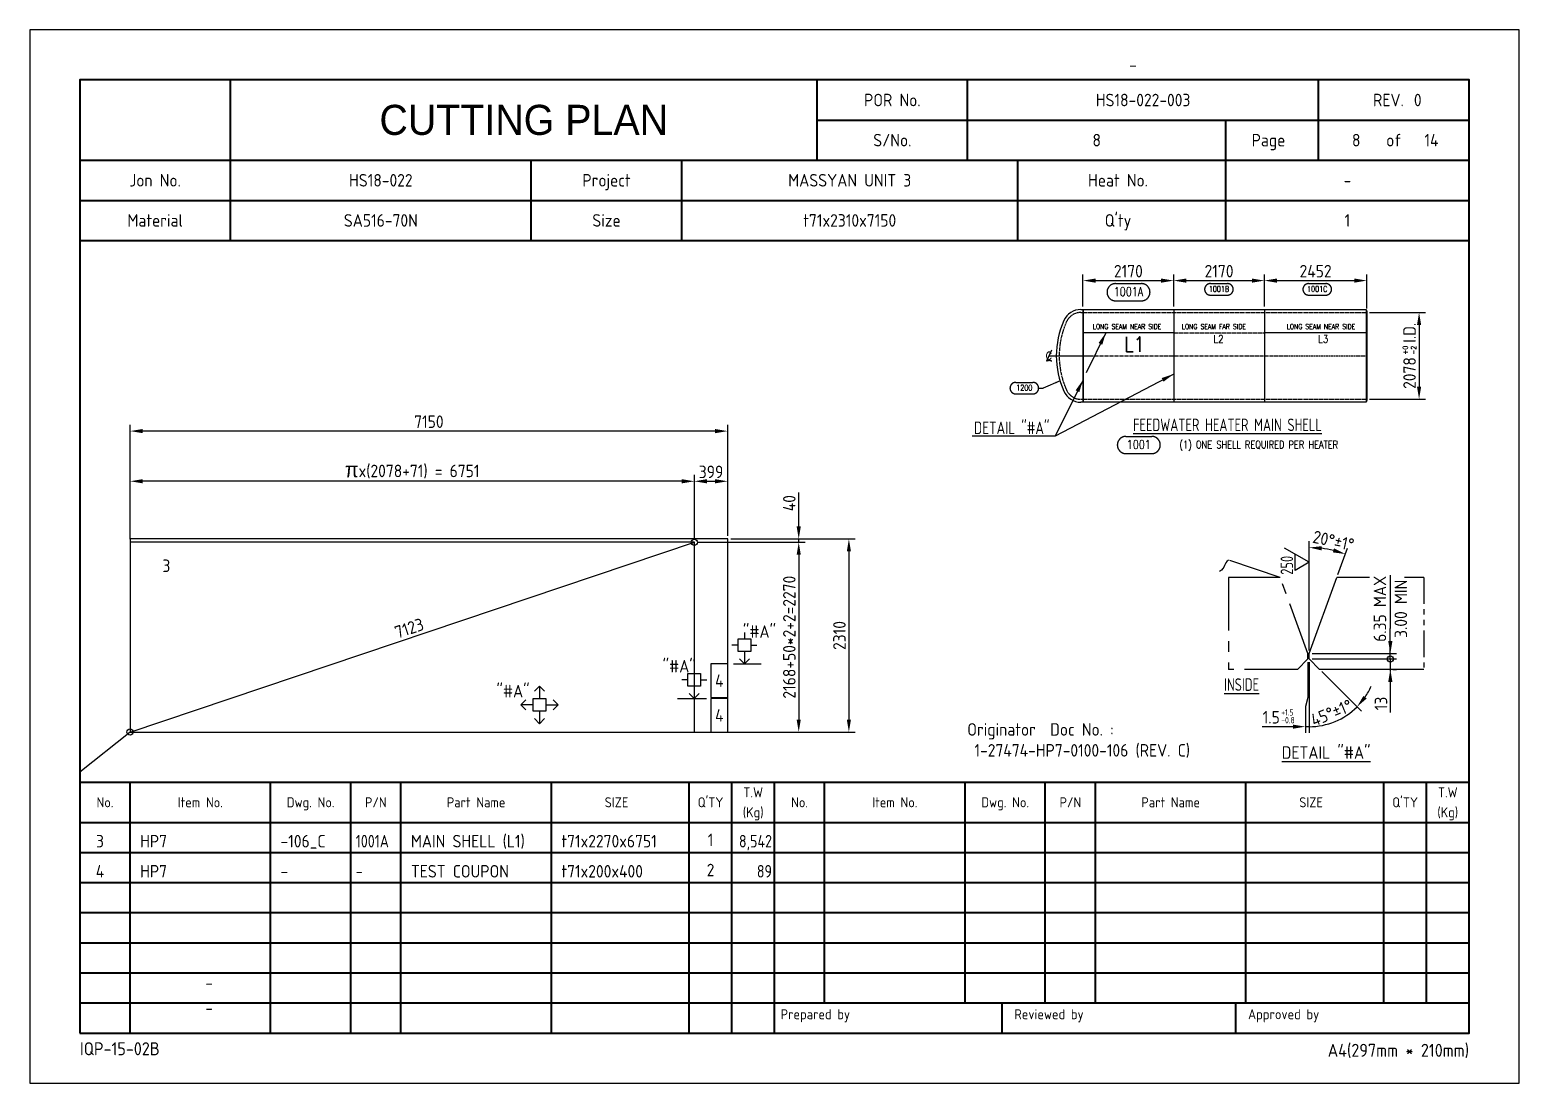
# Model space of a CAD drawing. Header units: millimetres. Extents: x -47360 to 661737, y -45870 to 354580.
# Drawn here: x 40000 to 57820, y 60000 to 72600 of the extents above; entities that cross this region are included whole.
import ezdxf
from ezdxf.enums import TextEntityAlignment as Align

# ---------------------------------------------------------------- set-up
doc = ezdxf.new("R2010")
doc.units = ezdxf.units.MM
doc.header["$LTSCALE"] = 10
for name, pattern in [('CENTER', [2, 1.25, -0.25, 0.25, -0.25]), ('CONT', [1, 1, 0]), ('DASHED', [0.75, 0.5, -0.25]), ('PHANTOM', [63.5, 31.75, -6.35, 6.35, -6.35, 6.35, -6.35])]:
    doc.linetypes.add(name, pattern=pattern)
for name, color, linetype in [('03_1  071x6751.28261256447x2270', 7, 'Continuous'), ('04_6  071x400x200', 7, 'Continuous'), ('11', 2, 'Continuous'), ('12', 1, 'CENTER'), ('12_Ejes principales', 1, 'CENTER'), ('13', 4, 'PHANTOM'), ('14', 3, 'DASHED'), ('15', 7, 'Continuous'), ('GEN-ANN', 7, 'CONT'), ('GEN-TXT', 7, 'CONT'), ('N08_1  071x7150x2310', 7, 'Continuous'), ('T', 2, 'Continuous')]:
    doc.layers.add(name, color=color, linetype=linetype)
doc.layers.add('PAGE', color=9, linetype='Continuous', plot=False)
doc.layers.add('TITLE', color=15, linetype='Continuous', lineweight=40)
doc.styles.add('FRACTION', font='romans.shx', dxfattribs={"bigfont": 'FRACTION.shx'})
doc.styles.add('SIMPLEX', font='romans.shx', dxfattribs={"width": 0.8})
doc.styles.get("Standard").update_dxf_attribs({"font": 'isocp2.shx', "bigfont": 'whgtxt.shx'})
doc.dimstyles.new('ISO-25', dxfattribs={"dimscale": 60, "dimtxt": 2.5, "dimasz": 2.5, "dimexe": 1.25, "dimexo": 0.625, "dimtad": 1, "dimdec": 0, "dimdsep": 46, "dimtxsty": 'Standard', "dimcen": 2.5, "dimclrt": 2, "dimadec": 0, "dimazin": 0, "dimtfac": 1, "dimtdec": 0, "dimtmove": 0, "dimatfit": 3, "dimfxl": 1, "dimarcsym": 0})
doc.dimstyles.new('ISO-25 x2', dxfattribs={"dimscale": 60, "dimtxt": 2.5, "dimasz": 2.5, "dimexe": 1.25, "dimexo": 0.625, "dimtad": 1, "dimdec": 0, "dimlfac": 2, "dimdsep": 46, "dimtxsty": 'Standard', "dimcen": 2.5, "dimclrt": 2, "dimadec": 0, "dimazin": 0, "dimtfac": 1, "dimtdec": 0, "dimtmove": 0, "dimatfit": 3, "dimfxl": 1, "dimarcsym": 0})
doc.dimstyles.get("Standard").update_dxf_attribs({"dimtxt": 1, "dimasz": 1, "dimexe": 1, "dimexo": 1, "dimgap": 1, "dimtad": 1, "dimtxsty": 'Standard', "dimcen": 2.5, "dimadec": 0, "dimazin": 0, "dimtfac": 1, "dimtmove": 0, "dimatfit": 3, "dimfxl": 1, "dimarcsym": 0})

# ---------------------------------------------------------------- blocks, each defined once
blk = doc.blocks.new('CP00')
at = {"layer": 'PAGE'}
blk.add_line((20, 70), (10, 62), dxfattribs=at)
blk.add_lwpolyline([(0, 0), (297, 0), (297, 210), (0, 210)], close=True, dxfattribs=at)
at = {"layer": 'TITLE'}
for p, q in [((40, 184), (40, 200)), ((157, 184), (157, 200)), ((10, 184), (287, 184)), ((10, 168), (287, 168)), ((10, 60), (287, 60)), ((148.5, 16), (287, 16))]:
    blk.add_line(p, q, dxfattribs=at)
at = {"layer": 'TITLE', "color": 8}
for p, q in [((187, 184), (187, 200)), ((257, 184), (257, 192)), ((40, 168), (40, 184)), ((130, 168), (130, 184)), ((238.5, 168), (238.5, 184)), ((10, 176), (287, 176)), ((20, 10), (20, 60)), ((48, 10), (48, 60)), ((64, 10), (64, 60)), ((74, 10), (74, 60)), ((104, 10), (104, 60)), ((131.5, 10), (131.5, 60)), ((140, 10), (140, 60)), ((158.5, 16), (158.5, 60)), ((186.5, 16), (186.5, 60)), ((202.5, 16), (202.5, 60)), ((212.5, 16), (212.5, 60)), ((242.5, 16), (242.5, 60)), ((270, 16), (270, 60)), ((278.5, 16), (278.5, 60)), ((10, 52), (287, 52)), ((10, 46), (287, 46)), ((10, 40), (287, 40)), ((10, 34), (287, 34)), ((10, 28), (287, 28)), ((10, 22), (287, 22)), ((10, 16), (148.5, 16)), ((193.8, 16), (193.8, 10)), ((240.4, 16), (240.4, 10))]:
    blk.add_line(p, q, dxfattribs=at)
at = {"layer": 'TITLE', "color": 9}
for p, q in [((257, 192), (257, 200)), ((157, 192), (287, 192)), ((238.5, 184), (238.5, 192)), ((100, 168), (100, 184)), ((197, 168), (197, 184)), ((148.5, 10), (148.5, 60))]:
    blk.add_line(p, q, dxfattribs=at)
at = {"layer": 'TITLE', "color": 15}
blk.add_lwpolyline([(10, 10), (287, 10), (287, 200), (10, 200)], close=True, dxfattribs=at)
at = {"layer": 'PAGE', "color": 2}
blk.add_attdef('ATT_NESTINGPLANNO', text='', height=2.5, dxfattribs=at).set_placement((220, 203), align=Align.MIDDLE_CENTER)
for tag, p in [('ATT_OWNERITEMNO', (35, 7.09)), ('ATT_PARTNAME', (35, 2.09))]:
    blk.add_attdef(tag, text='', height=2.5, dxfattribs=at).set_placement(p, align=Align.MIDDLE_LEFT)
at = {"layer": 'TITLE', "color": 2}
for s, height, p in [('POR No.', 2.5, (172, 196)), ('S/No.', 2.5, (172, 188)), ('Page', 2.5, (247, 188)), ('of', 2.5, (272, 188)), ('Jon No.', 2.5, (25, 180)), ('Project', 2.5, (115, 180)), ('Heat No.', 2.5, (217, 180)), ('-', 2.5, (262.75, 180)), ('Material', 2.5, (25, 172)), ('Size', 2.5, (115, 172)), ("Q'ty", 2.5, (217, 172)), ('No.', 2, (15, 56)), ('Item No.', 2, (34, 56)), ('Dwg. No.', 2, (56, 56)), ('P/N', 2, (69, 56)), ('Part Name', 2, (89, 56)), ('SIZE', 2, (117, 56)), ("Q'TY", 2, (135.75, 56)), ('T.W', 2, (144.25, 58)), ('No.', 2, (153.5, 56)), ('Item No.', 2, (172.5, 56)), ('Dwg. No.', 2, (194.5, 56)), ('P/N', 2, (207.5, 56)), ('Part Name', 2, (227.5, 56)), ('SIZE', 2, (255.5, 56)), ("Q'TY", 2, (274.25, 56)), ('T.W', 2, (282.75, 58)), ('(Kg)', 2, (144.25, 54)), ('(Kg)', 2, (282.75, 54))]:
    blk.add_text(s, height=height, dxfattribs=at).set_placement(p, align=Align.MIDDLE_CENTER)
blk.add_text('REV.', height=2.5, dxfattribs=at).set_placement((274, 196), align=Align.MIDDLE_RIGHT)
blk.add_text('0', height=2.5, dxfattribs=at).set_placement((276, 196), align=Align.MIDDLE_LEFT)
for s, height, p in [('Prepared by', 2, (149.73, 12.75)), ('Reviewed by', 2, (196.33, 12.75)), ('Approved by', 2, (242.93, 12.75)), ('IQP-15-02B', 2.594, (10, 5.57))]:
    blk.add_text(s, height=height, dxfattribs=at).set_placement(p)
blk.add_text('A4(297mm * 210mm)', height=2.5936, dxfattribs=at).set_placement((287, 5.26), align=Align.RIGHT)
at = {"layer": 'TITLE', "color": 3, "insert": (98.5, 192), "char_height": 6, "width": 59.896, "attachment_point": 5}
blk.add_mtext('{\\fHYHeadLine-Medium|b0|i0|c129|p18;CUTTING PLAN}', dxfattribs=at)
at = {"layer": 'TITLE', "color": 2}
for tag, height, p in [('ATT_PORNO', 2.5, (222, 196)), ('ATT_CUTTINGPLANNO', 2.5, (212.75, 188)), ('ATT_PAGENO', 2.5, (264.5, 188)), ('ATT_PAGESUBTOTAL', 2.5, (279.5, 188)), ('ATT_WONO', 2.5, (70, 180)), ('ATT_PROJECT', 2.5, (163.5, 180)), ('ATT_PORWEIGHT', 2, (278.5, 89)), ('ATT_NETWEIGHT', 2, (278.5, 83)), ('ATT_SAVEWEIGHT', 2, (278.5, 77)), ('ATT_SCRAPWEIGHT', 2, (278.5, 71)), ('ATT_CUTTING', 2, (278.5, 65))]:
    blk.add_attdef(tag, text='', height=height, dxfattribs=at).set_placement(p, align=Align.MIDDLE_CENTER)
at = {"layer": 'TITLE', "color": 3}
for tag, p in [('ATT_MATERIAL', (70, 172)), ('ATT_SIZE', (163.5, 172)), ('ATT_QTY', (262.75, 172))]:
    blk.add_attdef(tag, text='', height=2.5, dxfattribs=at).set_placement(p, align=Align.MIDDLE_CENTER)
blk = doc.blocks.new('*D124')
at = {"color": 0, "lineweight": -2, "transparency": 16777216}
for p, q in [((41200, 66507), (41200, 67275)), ((47801, 67200), (41350, 67200)), ((47951, 66507), (47951, 67275))]:
    blk.add_line(p, q, dxfattribs=at)
at = {"color": 0, "transparency": 16777216}
for points in [[(41350, 67225), (41350, 67175), (41200, 67200)], [(47801, 67225), (47801, 67175), (47951, 67200)]]:
    blk.add_solid(points, dxfattribs=at)
at = {"layer": 'Defpoints', "color": 0, "transparency": 16777216}
for p in [(41200, 67200), (41200, 66470), (47951, 66470)]:
    blk.add_point(p, dxfattribs=at)
at = {"color": 2, "transparency": 16777216, "insert": (44576, 67331), "char_height": 150, "attachment_point": 5}
blk.add_mtext('{\\fGulim|b0|i0|c129|p50;\\H1.2x;π\\Fisocp2,whgtxt|c129;\\H0.83333x;x(2078+71) = 6751}', dxfattribs=at)
blk = doc.blocks.new('*D125')
at = {"color": 0, "lineweight": -2, "transparency": 16777216}
for p, q in [((47951, 66507), (47951, 67275)), ((48101, 67200), (48200, 67200)), ((48350, 66547), (48350, 67275))]:
    blk.add_line(p, q, dxfattribs=at)
at = {"color": 0, "transparency": 16777216}
for points in [[(48101, 67225), (48101, 67175), (47951, 67200)], [(48200, 67225), (48200, 67175), (48350, 67200)]]:
    blk.add_solid(points, dxfattribs=at)
at = {"layer": 'Defpoints', "color": 0, "transparency": 16777216}
for p in [(48350, 67200), (47951, 66470), (48350, 66510)]:
    blk.add_point(p, dxfattribs=at)
at = {"color": 2, "transparency": 16777216, "insert": (48151, 67312), "char_height": 150, "attachment_point": 5}
blk.add_mtext('399', dxfattribs=at)
blk = doc.blocks.new('*D126')
at = {"color": 0, "lineweight": -2, "transparency": 16777216}
for p, q in [((47989, 66470), (49275, 66470)), ((49200, 66320), (49200, 64350)), ((47989, 64200), (49275, 64200))]:
    blk.add_line(p, q, dxfattribs=at)
at = {"color": 0, "transparency": 16777216}
for points in [[(49175, 66320), (49225, 66320), (49200, 66470)], [(49175, 64350), (49225, 64350), (49200, 64200)]]:
    blk.add_solid(points, dxfattribs=at)
at = {"layer": 'Defpoints', "color": 0, "transparency": 16777216}
for p in [(47951, 66470), (47951, 64200), (49200, 64200)]:
    blk.add_point(p, dxfattribs=at)
at = {"color": 2, "transparency": 16777216, "insert": (49087, 65335), "char_height": 150, "attachment_point": 5, "rotation": 90}
blk.add_mtext('2168+50*2+2=2270', dxfattribs=at)
blk = doc.blocks.new('*D127')
at = {"color": 0, "lineweight": -2, "transparency": 16777216}
for p, q in [((49200, 66660), (49200, 67065)), ((47989, 66470), (49275, 66470)), ((48388, 66510), (49275, 66510)), ((49200, 66470), (49200, 66510)), ((49200, 66320), (49200, 66170))]:
    blk.add_line(p, q, dxfattribs=at)
at = {"color": 0, "transparency": 16777216}
for points in [[(49175, 66660), (49225, 66660), (49200, 66510)], [(49175, 66320), (49225, 66320), (49200, 66470)]]:
    blk.add_solid(points, dxfattribs=at)
at = {"layer": 'Defpoints', "color": 0, "transparency": 16777216}
for p in [(47951, 66470), (48350, 66510), (49200, 66510)]:
    blk.add_point(p, dxfattribs=at)
at = {"color": 2, "transparency": 16777216, "insert": (49087, 66938), "char_height": 150, "attachment_point": 5, "rotation": 90}
blk.add_mtext('40', dxfattribs=at)
blk = doc.blocks.new('*D128')
at = {"color": 0, "lineweight": -2, "transparency": 16777216}
for p, q in [((48388, 66510), (49875, 66510)), ((49800, 66360), (49800, 64350)), ((48388, 64200), (49875, 64200))]:
    blk.add_line(p, q, dxfattribs=at)
at = {"color": 0, "transparency": 16777216}
for points in [[(49775, 66360), (49825, 66360), (49800, 66510)], [(49775, 64350), (49825, 64350), (49800, 64200)]]:
    blk.add_solid(points, dxfattribs=at)
at = {"layer": 'Defpoints', "color": 0, "transparency": 16777216}
for p in [(48350, 66510), (48350, 64200), (49800, 64200)]:
    blk.add_point(p, dxfattribs=at)
at = {"color": 2, "transparency": 16777216, "insert": (49687, 65355), "char_height": 150, "attachment_point": 5, "rotation": 90}
blk.add_mtext('2310', dxfattribs=at)
blk = doc.blocks.new('_Small')
at = {"color": 0, "linetype": 'ByBlock', "lineweight": -2}
blk.add_circle((0, 0), 0.25, dxfattribs=at)
blk = doc.blocks.new('*D131')
at = {"color": 0, "lineweight": -2, "transparency": 16777216}
blk.add_line((41200, 64200), (47951, 66470), dxfattribs=at)
at = {"layer": 'Defpoints', "color": 0, "transparency": 16777216}
for p in [(47951, 66470), (47951, 66470), (41200, 64200)]:
    blk.add_point(p, dxfattribs=at)
at = {"color": 0, "lineweight": -2, "transparency": 16777216, "xscale": 150, "yscale": 150, "zscale": 150}
for p, rotation in [((47951, 66470), 18.58431277206989), ((41200, 64200), 198.5843127720699)]:
    blk.add_blockref('_Small', p, dxfattribs=dict(at, rotation=rotation))
at = {"color": 2, "transparency": 16777216, "insert": (44540, 65442), "char_height": 150, "attachment_point": 5, "rotation": 18.5843}
blk.add_mtext('7123', dxfattribs=at)
blk = doc.blocks.new('*D133')
at = {"color": 0, "lineweight": -2, "transparency": 16777216}
for p, q in [((41200, 66547.5), (41200, 67875)), ((48200, 67800), (41350, 67800)), ((48350, 66547.5), (48350, 67875))]:
    blk.add_line(p, q, dxfattribs=at)
at = {"color": 0, "transparency": 16777216}
for points in [[(41350, 67825), (41350, 67775), (41200, 67800)], [(48200, 67825), (48200, 67775), (48350, 67800)]]:
    blk.add_solid(points, dxfattribs=at)
at = {"layer": 'Defpoints', "color": 0, "transparency": 16777216}
for p in [(41200, 67800), (41200, 66510), (48350, 66510)]:
    blk.add_point(p, dxfattribs=at)
at = {"color": 2, "transparency": 16777216, "insert": (44775, 67912.5), "char_height": 150, "attachment_point": 5}
blk.add_mtext('7150', dxfattribs=at)
blk = doc.blocks.new('$CL')
at = {"layer": 'GEN-TXT', "color": 2, "linetype": 'CONT'}
blk.add_line((0.031, 0.069), (-0.031, -0.069), dxfattribs=at)
blk.add_arc((0.003, -0.131), 0.0703, 61.7604, 118.2396, dxfattribs=at)
at = {"layer": 'GEN-TXT', "color": 2, "linetype": 'CONT', "style": 'FRACTION'}
blk.add_text('C', height=0.0938, dxfattribs=at).set_placement((0, 0), align=Align.MIDDLE)
blk = doc.blocks.new('$PNBR')
at = {"layer": 'GEN-ANN', "color": 7, "linetype": 'CONT'}
for p, q in [((0.125, 0.125), (0.5, 0.125)), ((0.125, -0.125), (0.5, -0.125))]:
    blk.add_line(p, q, dxfattribs=at)
for centre, start, end in [((0.125, 0), 90, 270), ((0.5, 0), 270, 90)]:
    blk.add_arc(centre, 0.125, start, end, dxfattribs=at)
at = {"layer": 'GEN-ANN', "color": 7, "linetype": 'CONT', "style": 'FRACTION'}
blk.add_attdef('PNB', text='', height=0.0938, dxfattribs=at).set_placement((0.313, -0.046), align=Align.CENTER)
blk = doc.blocks.new('*D220')
at = {"color": 0, "lineweight": -2, "transparency": 16777216}
for p, q in [((52601, 69292), (52601, 69675)), ((52751, 69600), (53536, 69600)), ((53686, 69292), (53686, 69675))]:
    blk.add_line(p, q, dxfattribs=at)
at = {"color": 0, "transparency": 16777216}
for points in [[(52751, 69625), (52751, 69575), (52601, 69600)], [(53536, 69625), (53536, 69575), (53686, 69600)]]:
    blk.add_solid(points, dxfattribs=at)
at = {"layer": 'Defpoints', "color": 0, "transparency": 16777216}
for p in [(53686, 69600), (52601, 69254), (53686, 69254)]:
    blk.add_point(p, dxfattribs=at)
at = {"color": 2, "transparency": 16777216, "insert": (53144, 69713), "char_height": 150, "attachment_point": 5}
blk.add_mtext('2170', dxfattribs=at)
blk = doc.blocks.new('*D221')
at = {"color": 0, "lineweight": -2, "transparency": 16777216}
for p, q in [((53686, 69292), (53686, 69675)), ((53836, 69600), (54621, 69600)), ((54771, 69292), (54771, 69675))]:
    blk.add_line(p, q, dxfattribs=at)
at = {"color": 0, "transparency": 16777216}
for points in [[(53836, 69625), (53836, 69575), (53686, 69600)], [(54621, 69625), (54621, 69575), (54771, 69600)]]:
    blk.add_solid(points, dxfattribs=at)
at = {"layer": 'Defpoints', "color": 0, "transparency": 16777216}
for p in [(54771, 69600), (53686, 69254), (54771, 69254)]:
    blk.add_point(p, dxfattribs=at)
at = {"color": 2, "transparency": 16777216, "insert": (54229, 69713), "char_height": 150, "attachment_point": 5}
blk.add_mtext('2170', dxfattribs=at)
blk = doc.blocks.new('*D222')
at = {"color": 0, "lineweight": -2, "transparency": 16777216}
for p, q in [((54771, 69292), (54771, 69675)), ((54921, 69600), (55847, 69600)), ((55997, 69267), (55997, 69675))]:
    blk.add_line(p, q, dxfattribs=at)
at = {"color": 0, "transparency": 16777216}
for points in [[(54921, 69625), (54921, 69575), (54771, 69600)], [(55847, 69625), (55847, 69575), (55997, 69600)]]:
    blk.add_solid(points, dxfattribs=at)
at = {"layer": 'Defpoints', "color": 0, "transparency": 16777216}
for p in [(55997, 69600), (54771, 69255), (55997, 69229)]:
    blk.add_point(p, dxfattribs=at)
at = {"color": 2, "transparency": 16777216, "insert": (55384, 69713), "char_height": 150, "attachment_point": 5}
blk.add_mtext('2452', dxfattribs=at)
blk = doc.blocks.new('*D223')
at = {"color": 0, "lineweight": -2, "transparency": 16777216}
for p, q in [((56028, 69220), (56697, 69220)), ((56622, 69070), (56622, 68331)), ((56028, 68181), (56697, 68181))]:
    blk.add_line(p, q, dxfattribs=at)
at = {"color": 0, "transparency": 16777216}
for points in [[(56597, 69070), (56647, 69070), (56622, 69220)], [(56597, 68331), (56647, 68331), (56622, 68181)]]:
    blk.add_solid(points, dxfattribs=at)
at = {"layer": 'Defpoints', "color": 0, "transparency": 16777216}
for p in [(55991, 69220), (55991, 68181), (56622, 68181)]:
    blk.add_point(p, dxfattribs=at)
at = {"color": 2, "transparency": 16777216, "insert": (56508, 68700), "char_height": 150, "attachment_point": 5, "rotation": 90}
blk.add_mtext('2078  I.D.', dxfattribs=at)
blk = doc.blocks.new('*D231')
at = {"color": 0, "lineweight": -2, "transparency": 16777216}
for p, q in [((56278, 65288), (56278, 65438)), ((55344, 65138), (56353, 65138)), ((55344, 65075), (56353, 65075)), ((56278, 65075), (56278, 65138)), ((56278, 65075), (56278, 64925))]:
    blk.add_line(p, q, dxfattribs=at)
at = {"color": 0, "transparency": 16777216}
blk.add_solid([(56253, 65288), (56303, 65288), (56278, 65138)], dxfattribs=at)
at = {"layer": 'Defpoints', "color": 0, "transparency": 16777216}
for p in [(55307, 65138), (55307, 65075), (56278, 65138)]:
    blk.add_point(p, dxfattribs=at)
at = {"color": 0, "lineweight": -2, "transparency": 16777216, "xscale": 150, "yscale": 150, "zscale": 150, "rotation": 90}
blk.add_blockref('_Small', (56278, 65075), dxfattribs=at)
blk = doc.blocks.new('*D232')
at = {"color": 0, "lineweight": -2, "transparency": 16777216}
for p, q in [((56278, 65075), (56278, 65225)), ((55344, 65075), (56353, 65075)), ((56278, 65075), (56278, 64950)), ((56308, 64950), (56353, 64950)), ((56278, 64800), (56278, 64434))]:
    blk.add_line(p, q, dxfattribs=at)
at = {"color": 0, "transparency": 16777216}
blk.add_solid([(56253, 64800), (56303, 64800), (56278, 64950)], dxfattribs=at)
at = {"layer": 'Defpoints', "color": 0, "transparency": 16777216}
for p in [(55307, 65075), (56271, 64950), (56278, 64950)]:
    blk.add_point(p, dxfattribs=at)
at = {"color": 2, "transparency": 16777216, "insert": (56166, 64542), "char_height": 150, "attachment_point": 5, "rotation": 90}
blk.add_mtext('13', dxfattribs=at)
blk = doc.blocks.new('_None')
blk = doc.blocks.new('*D233')
at = {"color": 0, "lineweight": -2, "transparency": 16777216}
for p, q in [((55307, 65176), (55307, 66482)), ((55651, 66085), (55766, 66401))]:
    blk.add_line(p, q, dxfattribs=at)
blk.add_arc((55307, 65138), 1269, 76.7786, 83.2214, dxfattribs=at)
at = {"color": 0, "transparency": 16777216}
for points in [[(55455, 66373), (55458, 66423), (55307, 66407)], [(55604, 66397), (55590, 66349), (55740, 66330)]]:
    blk.add_solid(points, dxfattribs=at)
at = {"layer": 'Defpoints', "color": 0, "transparency": 16777216}
for p in [(55454, 66398), (55638, 66050), (55307, 65138), (55307, 65138), (55307, 65075)]:
    blk.add_point(p, dxfattribs=at)
at = {"color": 2, "transparency": 16777216, "insert": (55598, 66488), "char_height": 150, "attachment_point": 5, "rotation": 347.8243}
blk.add_mtext('20°%%P1%%D', dxfattribs=at)

msp = doc.modelspace()

# ---------------------------------------------------------------- linework, layer by layer
for p, q in [((56278.41, 65438.36), (56278.41, 66078.61)), ((48420.47, 65015), (48750.23, 65015)), ((55291.6, 65037.36), (55291.6, 64613.44)), ((55306.6, 65037.36), (55306.6, 64189.51)), ((55458.12, 64923.34), (55932.63, 64448.82)), ((47749.77, 64600), (48095.05, 64600)), ((55291.6, 64613.44), (55261.6, 64506.44)), ((55261.6, 64506.44), (55261.6, 64189.51)), ((55111.6, 64264.51), (54745.39, 64264.51)), ((55306.6, 64264.51), (55261.6, 64264.51))]:
    msp.add_line(p, q)
for start, end in [(325.621043, 336.242086), (270, 315)]:
    msp.add_arc((55306.6, 65074.86), 810.34, start, end)
for points in [[(55994.63, 64601.32), (55956.16, 64633.25), (55879.6, 64501.86)], [(55111.6, 64289.51), (55111.6, 64239.51), (55261.6, 64264.51)]]:
    msp.add_solid(points)
at = {"layer": '03_1  071x6751.28261256447x2270'}
msp.add_lwpolyline([(47951.28, 64200), (47951.28, 66470), (41200, 66470), (41200, 64200)], close=True, dxfattribs=at)
at = {"layer": '04_6  071x400x200'}
for points in [[(48350, 65015), (48150, 65015), (48150, 64615), (48350, 64615)], [(48350, 64600), (48150, 64600), (48150, 64200), (48350, 64200)]]:
    msp.add_lwpolyline(points, close=True, dxfattribs=at)
at = {"layer": '11', "color": 3}
for p, q in [((53686.2, 69254.5), (53686.2, 68145.5)), ((54771.2, 69254.5), (54771.2, 68145.5)), ((53686.2, 68977.25), (52601.2, 68977.25)), ((55997.31, 68977.25), (54771.2, 68977.25)), ((55306.6, 65138.36), (55638.36, 66049.86)), ((56029.92, 66049.86), (55638.36, 66049.86)), ((56679.21, 66049.86), (56447.67, 66049.86)), ((55306.6, 65074.86), (55306.6, 65138.36)), ((55431.6, 64949.86), (55306.6, 65074.86)), ((56679.21, 64949.86), (55431.6, 64949.86))]:
    msp.add_line(p, q, dxfattribs=at)
msp.add_lwpolyline([(52576.12, 69254.5), (52601.2, 69254.5), (52601.2, 68145.5), (52576.12, 68145.5)], dxfattribs=at)
msp.add_lwpolyline([(52601.2, 69254.5), (55988.04, 69254.5), (55997.31, 69229.02), (55997.31, 68170.98), (55988.04, 68145.5), (52601.2, 68145.5)], close=True, dxfattribs=at)
for centre, radius, start, end in [((52576.6, 69029.61), 224.89, 90.120932, 155.581912), ((53314.55, 68700), 1033.1, 155.855394, 204.144606), ((52576.6, 68370.39), 224.89, 204.418088, 269.879068)]:
    msp.add_arc(centre, radius, start, end, dxfattribs=at)
at = {"layer": '12', "linetype": 'CENTER', "ltscale": 3}
msp.add_line((52201.69, 68700), (55997.31, 68700), dxfattribs=at)
at = {"layer": '12_Ejes principales', "ltscale": 50}
msp.add_line((52206.32, 68700), (52686.89, 68700), dxfattribs=at)
at = {"layer": '13', "ltscale": 2}
for p, q in [((54959.84, 66049.86), (54342.34, 66255.69)), ((54959.84, 66049.86), (54342.34, 66049.86)), ((54342.34, 66049.86), (54342.34, 64949.86)), ((55291.6, 65138.36), (54959.84, 66049.86)), ((55166.6, 64949.86), (55291.6, 65074.86)), ((55166.6, 64949.86), (54342.34, 64949.86))]:
    msp.add_line(p, q, dxfattribs=at)
at = {"layer": '13'}
for p, q in [((56679.21, 66049.86), (56679.21, 64949.86)), ((55291.6, 65074.86), (55291.6, 65138.36))]:
    msp.add_line(p, q, dxfattribs=at)
at = {"layer": '13', "ltscale": 2}
msp.add_lwpolyline([(54342.34, 66255.69), (54323.11, 66240.34), (54310.23, 66224.35), (54301.36, 66207.78), (54294.16, 66190.72), (54286.29, 66173.22), (54275.41, 66155.36), (54259.19, 66137.2), (54235.28, 66118.82)], dxfattribs=at)
at = {"layer": '14', "color": 6, "ltscale": 2}
for p, q in [((52576.2, 69219.5), (52601.2, 69219.5)), ((53686.2, 68977.25), (54771.2, 68977.25)), ((52576.2, 68180.5), (52601.2, 68180.5))]:
    msp.add_line(p, q, dxfattribs=at)
for points in [[(52601.2, 69219.5), (55990.96, 69219.5), (55997.31, 69225.85)], [(52601.2, 68180.5), (55990.96, 68180.5), (55997.31, 68174.15)]]:
    msp.add_lwpolyline(points, dxfattribs=at)
for centre, radius, start, end in [((52576.6, 69029.61), 189.89, 90.121044, 155.531151), ((53314.55, 68700), 998.1, 155.855394, 204.144606), ((52576.6, 68370.39), 189.89, 204.468849, 269.878956)]:
    msp.add_arc(centre, radius, start, end, dxfattribs=at)
at = {"layer": '15', "linetype": 'Continuous'}
msp.add_line((55988.04, 69254.5), (55988.04, 68145.5), dxfattribs=at)
at = {"layer": '15'}
for p, q in [((52070.55, 68314.03, -106440818.53), (52122.92, 68314.03, -106440818.53)), ((52268.83, 67738.65), (51274.07, 67738.65)), ((55306.6, 66231.22), (55011.4, 66401.66)), ((55137.8, 66133.76), (55137.8, 66328.68)), ((55306.6, 66231.22), (55137.8, 66133.76))]:
    msp.add_line(p, q, dxfattribs=at)
at = {"layer": 'N08_1  071x7150x2310', "color": 3}
msp.add_lwpolyline([(48350, 64200), (48350, 66510), (41200, 66510), (41200, 64200)], close=True, dxfattribs=at)
at = {"layer": 'T'}
for p, q in [((48475.12, 65240), (48400.12, 65240)), ((48550.12, 65390), (48550.12, 65315)), ((48625.12, 65240), (48700.12, 65240)), ((48550.12, 65165), (48550.12, 65015)), ((47949.88, 64975), (47949.88, 64900)), ((46098.28, 64750.33), (46098.28, 64600.33)), ((47874.88, 64825), (47799.88, 64825)), ((47949.88, 64750), (47949.88, 64600)), ((48024.88, 64825), (48099.88, 64825)), ((46023.28, 64525.33), (45873.28, 64525.33)), ((46173.28, 64525.33), (46323.28, 64525.33)), ((46098.28, 64450.33), (46098.28, 64300.33))]:
    msp.add_line(p, q, dxfattribs=at)
for points in [[(48475.12, 65315), (48625.12, 65315), (48625.12, 65165), (48475.12, 65165)], [(47874.88, 64900), (48024.88, 64900), (48024.88, 64750), (47874.88, 64750)], [(46023.28, 64600.33), (46173.28, 64600.33), (46173.28, 64450.33), (46023.28, 64450.33)]]:
    msp.add_lwpolyline(points, close=True, dxfattribs=at)
for points in [[(48490.12, 65075), (48550.12, 65015), (48610.12, 65075)], [(46038.28, 64690.33), (46098.28, 64750.33), (46158.28, 64690.33)], [(45933.28, 64465.33), (45873.28, 64525.33), (45933.28, 64585.33)], [(46263.28, 64465.33), (46323.28, 64525.33), (46263.28, 64585.33)], [(47889.88, 64660), (47949.88, 64600), (48009.88, 64660)], [(46038.28, 64360.33), (46098.28, 64300.33), (46158.28, 64360.33)]]:
    msp.add_lwpolyline(points, dxfattribs=at)

# ---------------------------------------------------------------- block references
ref = msp.add_blockref('CP00', (40000, 60000), dxfattribs=dict(xscale=60, yscale=60, zscale=60))
ref.add_attrib('ATT_WONO', 'HS18-022', dxfattribs={"layer": 'TITLE', "color": 2, "height": 150}).set_placement((44200, 70800), align=Align.MIDDLE_CENTER)
ref.add_attrib('ATT_PROJECT', 'MASSYAN UNIT 3', dxfattribs={"layer": 'TITLE', "color": 2, "height": 150}).set_placement((49810, 70800), align=Align.MIDDLE_CENTER)
ref.add_attrib('ATT_PORNO', 'HS18-022-003', dxfattribs={"layer": 'TITLE', "color": 2, "height": 150}).set_placement((53320, 71760), align=Align.MIDDLE_CENTER)
ref.add_attrib('ATT_OWNERITEMNO', '-', dxfattribs={"layer": 'PAGE', "color": 2, "height": 150}).set_placement((42100, 61200), align=Align.MIDDLE_LEFT)
ref.add_attrib('ATT_PARTNAME', '-', dxfattribs={"layer": 'PAGE', "color": 2, "height": 150}).set_placement((42100, 60900), align=Align.MIDDLE_LEFT)
ref.add_attrib('ATT_MATERIAL', 'SA516-70N', dxfattribs={"layer": 'TITLE', "color": 3, "height": 150}).set_placement((44200, 70320), align=Align.MIDDLE_CENTER)
ref.add_attrib('ATT_SIZE', 't71x2310x7150', dxfattribs={"layer": 'TITLE', "color": 3, "height": 150}).set_placement((49810, 70320), align=Align.MIDDLE_CENTER)
ref.add_attrib('ATT_QTY', '1', dxfattribs={"layer": 'TITLE', "color": 3, "height": 150}).set_placement((55765, 70320), align=Align.MIDDLE_CENTER)
ref.add_attrib('ATT_NESTINGPLANNO', '-', dxfattribs={"layer": 'PAGE', "color": 2, "height": 150}).set_placement((53200, 72180), align=Align.MIDDLE_CENTER)
ref.add_attrib('ATT_CUTTINGPLANNO', '8', dxfattribs={"layer": 'TITLE', "color": 2, "height": 150}).set_placement((52765, 71280), align=Align.MIDDLE_CENTER)
ref.add_attrib('ATT_PAGENO', '8', dxfattribs={"layer": 'TITLE', "color": 2, "height": 150}).set_placement((55870, 71280), align=Align.MIDDLE_CENTER)
ref.add_attrib('ATT_PAGESUBTOTAL', '14', dxfattribs={"layer": 'TITLE', "color": 2, "height": 150}).set_placement((56770, 71280), align=Align.MIDDLE_CENTER)
at = {"layer": '15'}
ref = msp.add_blockref('$PNBR', (52888.2, 69461.18), dxfattribs=dict(at, xscale=823.1963533715145, yscale=823.1963533715145, zscale=823.1963533715145))
ref.add_attrib('PNB', '1001A', dxfattribs={"layer": '11', "color": 3, "height": 105, "style": 'FRACTION', "width": 0.8}).set_placement((53145.45, 69415.57), align=Align.CENTER)
ref = msp.add_blockref('$PNBR', (54056.09, 69495.48), dxfattribs=dict(at, xscale=548.7975689143431, yscale=548.7975689143431, zscale=548.7975689143431))
ref.add_attrib('PNB', '1001B', dxfattribs={"layer": '11', "height": 70, "style": 'FRACTION', "width": 0.8}).set_placement((54227.59, 69465.08), align=Align.CENTER)
ref = msp.add_blockref('$PNBR', (55232.06, 69495.48), dxfattribs=dict(at, xscale=548.7975689143431, yscale=548.7975689143431, zscale=548.7975689143431))
ref.add_attrib('PNB', '1001C', dxfattribs={"layer": '11', "height": 70, "style": 'FRACTION', "width": 0.8}).set_placement((55403.56, 69465.08), align=Align.CENTER)
at = {"layer": '15', "xscale": 959.9999999999998, "yscale": 959.9999999999998, "zscale": 959.9999999999998}
msp.add_blockref('$CL', (52192.42, 68701.23), dxfattribs=at)
at = {"layer": '15'}
ref = msp.add_blockref('$PNBR', (51727.55, 68314.03, -106440818.53), dxfattribs=dict(at, xscale=548.7975689143431, yscale=548.7975689143431, zscale=548.7975689143431))
ref.add_attrib('PNB', '1200', dxfattribs={"layer": '11', "height": 70, "style": 'FRACTION', "width": 0.8}).set_placement((51899.05, 68283.62, -106440818.53), align=Align.CENTER)
ref = msp.add_blockref('$PNBR', (53011.67, 67633.91, -70960545.69), dxfattribs=dict(at, xscale=823.1963533715145, yscale=823.196353371512, zscale=823.196353371513))
ref.add_attrib('PNB', '1001', dxfattribs={"layer": '11', "height": 105, "style": 'FRACTION', "width": 0.8}).set_placement((53268.92, 67588.3, -70960545.69), align=Align.CENTER)

# ---------------------------------------------------------------- texts
at = {"color": 2}
for s, height, width, p in [('DETAIL "#A"', 150, 0.85, (51296.15, 67764.22)), ('%%UFEEDWATER HEATER MAIN SHELL', 150, 0.8, (53200, 67800)), ('+1.5', 75, 0.8, (54972.74, 64398.07)), ('-0.8', 75, 0.8, (54972.74, 64304.8))]:
    msp.add_text(s, height=height, dxfattribs=dict(at, width=width)).set_placement(p)
at = {"color": 2, "width": 0.8}
msp.add_text('250', height=150, rotation=90, dxfattribs=at).set_placement((55115.22, 66081.86))
msp.add_text('%%UINSIDE', height=150, dxfattribs=at).set_placement((54498.06, 64768.1), align=Align.MIDDLE_CENTER)
at = {"color": 2}
msp.add_text('%%UDETAIL "#A"', height=150, dxfattribs=at).set_placement((54978.06, 63879.86))
at = {"color": 2, "char_height": 150, "attachment_point": 5}
for s, insert, rotation in [('6.35 MAX\\P3.00 MIN', (56278.41, 65673.99), 90), ('45°%%P1%%D', (55573.65, 64430.13), 22.5)]:
    msp.add_mtext(s, dxfattribs=dict(at, insert=insert, rotation=rotation))
at = {"color": 2, "insert": (54853.49, 64377.01), "char_height": 150, "attachment_point": 5}
msp.add_mtext('1.5', dxfattribs=at)
at = {"layer": '11', "color": 3, "style": 'SIMPLEX', "width": 0.85}
msp.add_text('L1', height=180, dxfattribs=at).set_placement((53095.91, 68747.84, 70960545.69))
at = {"layer": '11', "style": 'SIMPLEX', "width": 0.85}
for s, p in [('L2', (54161.1, 68857.52, 70960545.69)), ('L3', (55415.28, 68857.52, 70960545.69))]:
    msp.add_text(s, height=90, dxfattribs=at).set_placement(p)
at = {"layer": '15', "style": 'SIMPLEX', "width": 0.8}
for s, p in [('LONG SEAM NEAR SIDE', (52717.12, 69020.66, 70960545.69)), ('LONG SEAM FAR SIDE', (53782.31, 69020.66, 70960545.69)), ('LONG SEAM NEAR SIDE', (55037.5, 69020.66, 70960545.69))]:
    msp.add_text(s, height=60, dxfattribs=at).set_placement(p)
for s, p in [('+0', (56486.87, 68715.04)), ('-2', (56586.87, 68715.04))]:
    msp.add_text(s, height=60, rotation=90, dxfattribs=at).set_placement(p)
at = {"layer": '15', "color": 2, "style": 'SIMPLEX', "width": 0.8}
msp.add_text('(1) ONE SHELL REQUIRED PER HEATER', height=90, dxfattribs=at).set_placement((54703.66, 67638.7, -70960545.69), align=Align.MIDDLE_CENTER)
at = {"layer": 'T'}
for s, p in [('3', (41634.58, 66114.23)), ('3', (40840, 62820)), ('4', (40840, 62460))]:
    msp.add_text(s, height=150, dxfattribs=at).set_placement(p, align=Align.CENTER)
for s, p in [('"#A"', (48730.19, 65402)), ('"#A"', (47769.81, 64987)), ('4', (48250, 64815)), ('"#A"', (45781.8, 64689.9)), ('4', (48250, 64400))]:
    msp.add_text(s, height=150, dxfattribs=at).set_placement(p, align=Align.MIDDLE_CENTER)
for s, p in [('HP7', (41320, 62820)), ('-106_C', (43000, 62820)), ('MAIN SHELL (L1)', (44560, 62820)), ('t71x2270x6751', (46360, 62820)), ('HP7', (41320, 62460)), ('TEST COUPON', (44560, 62460)), ('t71x200x400', (46360, 62460)), ('-', (43000, 62460))]:
    msp.add_text(s, height=150, dxfattribs=at).set_placement(p)
at = {"layer": 'T', "width": 0.9}
for s, p in [('1001A', (43900, 62820)), ('-', (43900, 62460))]:
    msp.add_text(s, height=150, dxfattribs=at).set_placement(p)
at = {"layer": 'T'}
for s, p in [('1', (48145, 62910)), ('2', (48145, 62550))]:
    msp.add_text(s, height=150, dxfattribs=at).set_placement(p, align=Align.MIDDLE)
at = {"layer": 'T', "width": 0.9}
for s, p in [('8,542', (48880, 62820)), ('89', (48880, 62460))]:
    msp.add_text(s, height=150, dxfattribs=at).set_placement(p, align=Align.RIGHT)
at = {"layer": 'T', "insert": (51216.31, 64306.42), "char_height": 150, "width": 3304.3281, "attachment_point": 1}
msp.add_mtext('Originator  Doc No. : \\P 1-27474-HP7-0100-106 (REV. C)', dxfattribs=at)

# ---------------------------------------------------------------- dimensions: what is measured, and where the dimension line sits
dim = msp.add_linear_dim(base=(53686.2, 69600), p1=(52601.2, 69254.5), p2=(53686.2, 69254.5), dimstyle='ISO-25 x2')
dim.commit()
dim.dimension.update_dxf_attribs({"geometry": '*D220', "text_midpoint": (53143.61, 69600), "dimtype": 160})
for base, p1, p2, dimstyle, picture, middle in [((54771.2, 69600), (53686.2, 69254.5), (54771.2, 69254.5), 'ISO-25 x2', '*D221', (54228.7, 69712.51)), ((55997.31, 69600), (54771.2, 69254.5), (55997.31, 69229.02), 'ISO-25 x2', '*D222', (55384.25, 69712.51)), ((41200, 67800), (48350, 66510), (41200, 66510), 'ISO-25', '*D133', (44775, 67912.5)), ((48350, 67200), (47951.28, 66470), (48350, 66510), 'ISO-25', '*D125', (48150.64, 67312.5))]:
    dim = msp.add_linear_dim(base=base, p1=p1, p2=p2, dimstyle=dimstyle)
    dim.commit()
    dim.dimension.update_dxf_attribs({"geometry": picture, "text_midpoint": middle})
for base, p1, p2, text, dimstyle, picture, middle in [((56621.7, 68180.5), (55990.96, 69219.5), (55990.96, 68180.5), '<>  I.D.', 'ISO-25 x2', '*D223', (56508.16, 68700)), ((49200, 64200), (47951.28, 66470), (47951.28, 64200), '2168+50*2+2=<>', 'ISO-25', '*D126', (49087.49, 65335))]:
    dim = msp.add_linear_dim(base=base, p1=p1, p2=p2, angle=90, text=text, dimstyle=dimstyle)
    dim.commit()
    dim.dimension.update_dxf_attribs({"geometry": picture, "text_midpoint": middle})
dim = msp.add_linear_dim(base=(41200, 67200), p1=(47951.28, 66470), p2=(41200, 66470), text='{\\fGulim|b0|i0|c129|p50;\\H1.2x;π\\Fisocp2,whgtxt|c129;\\H0.83333x;x(2078+71) = <>}', dimstyle='ISO-25')
dim.commit()
dim.dimension.update_dxf_attribs({"geometry": '*D124', "text_midpoint": (44575.64, 67331.25)})
for base, p1, p2, picture, middle in [((49200, 66510), (47951.28, 66470), (48350, 66510), '*D127', (49087.5, 66937.56)), ((49800, 64200), (48350, 66510), (48350, 64200), '*D128', (49687.49, 65355))]:
    dim = msp.add_linear_dim(base=base, p1=p1, p2=p2, angle=90, dimstyle='ISO-25')
    dim.commit()
    dim.dimension.update_dxf_attribs({"geometry": picture, "text_midpoint": middle})
dim = msp.add_angular_dim_2l(base=(55453.88, 66398.38), line1=((55306.6, 65138.36), (55638.36, 66049.86)), line2=((55306.6, 65074.86), (55306.6, 65138.36)), text='<>%%P1%%D', dimstyle='ISO-25')
dim.commit()
dim.dimension.update_dxf_attribs({"geometry": '*D233', "text_midpoint": (55574.16, 66378.42), "dimtype": 162})
dim = msp.add_aligned_dim(p1=(41200, 64200), p2=(47951.28, 66470), distance=0, dimstyle='ISO-25', override={"dimblk1": 'Small', "dimblk2": 'Small', "dimsah": 1, "dimse1": 1, "dimse2": 1})
dim.commit()
dim.dimension.update_dxf_attribs({"geometry": '*D131', "text_midpoint": (44539.78, 65441.65)})
for base, p2, text, override, picture, middle in [((56278.41, 65138.36), (55306.6, 65138.36), ' ', {"dimblk1": 'Small', "dimsah": 1}, '*D231', (56278.41, 65106.61)), ((56278.41, 64949.86), (56270.86, 64949.86), '13', {"dimblk1": 'None', "dimsah": 1}, '*D232', (56165.91, 64541.75))]:
    dim = msp.add_linear_dim(base=base, p1=(55306.6, 65074.86), p2=p2, angle=90, text=text, dimstyle='ISO-25', override=override)
    dim.commit()
    dim.dimension.update_dxf_attribs({"geometry": picture, "text_midpoint": middle})

# ---------------------------------------------------------------- leaders
for points in [[(52875.29, 68977.25), (52639.61, 68498.75)], [(53686.2, 68482.82), (52268.83, 67738.65)], [(52601.2, 68411.39), (52268.83, 67738.65)]]:
    msp.add_leader(points, dimstyle='ISO-25', override={"dimgap": 0.625, "dimtad": 0})
at = {"layer": '15'}
msp.add_leader([(52327.84, 68402.29, 35480272.84), (52122.92, 68314.03, 35480272.84)], dimstyle='Standard', override={"dimtxt": 60, "dimasz": 60, "dimexe": 60, "dimexo": 30, "dimgap": 30, "dimtad": 0, "dimtih": 0, "dimtoh": 0, "dimdec": 1, "dimrnd": 0.5, "dimzin": 8, "dimtxsty": 'SIMPLEX', "dimcen": 30, "dimclrt": 7, "dimtdec": 2, "dimtofl": 1, "dimtzin": 8}, dxfattribs=at)

doc.saveas('drawing.dxf')
